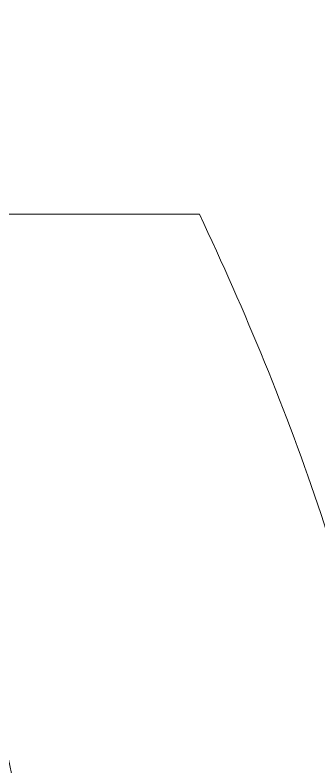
# Model space of a CAD drawing. Extents: x -272 to 621, y -388 to 48.
# Drawn here: x 176.28 to 180.04, y -162.37 to -153.07 of the extents above; entities that cross this region are included whole.
import ezdxf

# ---------------------------------------------------------------- set-up
doc = ezdxf.new("R2010")
doc.units = 0
doc.header["$MEASUREMENT"] = 0
doc.layers.add('Layer 1', color=7, linetype='Continuous', lineweight=0)

msp = doc.modelspace()

# ---------------------------------------------------------------- linework, layer by layer
at = {"layer": 'Layer 1'}
for points, knots in [([(208.385, -155.5649), (205.465, -152.895), (201.185, -151.535), (195.675, -151.535), (195.675, -151.535), (123.125, -151.535), (123.125, -151.535), (123.125, -151.535), (123.125, -110.615), (123.125, -110.615), (123.125, -110.615), (187.485, -110.615), (187.485, -110.615), (192.945, -110.615), (197.115, -109.285), (199.855, -106.665), (202.625, -104.025), (204.025, -100.585), (204.025, -96.4449), (204.025, -92.285), (202.595, -88.865), (199.765, -86.285), (196.985, -83.765), (192.855, -82.485), (187.485, -82.485), (187.485, -82.485), (123.125, -82.485), (123.125, -82.485), (123.125, -82.485), (123.125, -47.705), (123.125, -47.705), (123.125, -47.705), (193.195, -47.705), (193.195, -47.705), (198.785, -47.705), (203.065, -46.3849), (205.905, -43.785), (208.805, -41.1349), (210.275, -37.615), (210.275, -33.315), (210.275, -29.085), (208.805, -25.595), (205.905, -22.9449), (203.065, -20.345), (198.785, -19.035), (193.195, -19.035), (193.195, -19.035), (108.735, -19.035), (108.735, -19.035), (103.945, -19.035), (99.915, -19.765), (96.755, -21.205), (93.415, -22.735), (90.925, -25.1949), (89.365, -28.535), (87.885, -31.6949), (87.135, -35.765), (87.135, -40.6349), (87.135, -40.6349), (87.135, -159.355), (87.135, -159.355), (87.135, -166.765), (88.865, -172.275), (92.285, -175.735), (95.715, -179.205), (101.245, -180.965), (108.735, -180.965), (108.735, -180.965), (195.675, -180.965), (195.675, -180.965), (201.195, -180.965), (205.475, -179.605), (208.385, -176.9349), (211.355, -174.215), (212.865, -170.655), (212.865, -166.355), (212.865, -161.915), (211.355, -158.285), (208.385, -155.5649)], [0, 0, 0, 0, 1, 1, 1, 2, 2, 2, 3, 3, 3, 4, 4, 4, 5, 5, 5, 6, 6, 6, 7, 7, 7, 8, 8, 8, 9, 9, 9, 10, 10, 10, 11, 11, 11, 12, 12, 12, 13, 13, 13, 14, 14, 14, 15, 15, 15, 16, 16, 16, 17, 17, 17, 18, 18, 18, 19, 19, 19, 20, 20, 20, 21, 21, 21, 22, 22, 22, 23, 23, 23, 24, 24, 24, 25, 25, 25, 26, 26, 26, 26]), ([(180.0621, -159.2493), (181.4172, -163.3578), (182.3288, -167.1349), (185.1489, -170.5599), (186.9873, -172.7925), (188.9607, -174.9078), (191.0015, -176.965), (191.0015, -176.965), (180.4007, -176.965), (180.4007, -176.965), (178.7214, -174.7568), (177.4376, -172.1432), (176.2908, -169.884), (176.2662, -169.8359), (176.2297, -169.8135), (176.2017, -169.7722), (176.6528, -167.9438), (176.782, -166.0034), (176.5131, -164.0479), (176.0853, -160.9379), (175.0909, -158.1434), (173.7566, -155.535), (173.7566, -155.535), (178.5601, -155.535), (178.5601, -155.535), (179.1255, -156.7379), (179.6396, -157.9684), (180.0621, -159.2493)], [0, 0, 0, 0, 1, 1, 1, 2, 2, 2, 3, 3, 3, 4, 4, 4, 5, 5, 5, 6, 6, 6, 7, 7, 7, 8, 8, 8, 9, 9, 9, 9])]:
    msp.add_open_spline(points, degree=3, knots=knots, dxfattribs=at)

doc.saveas('drawing.dxf')
